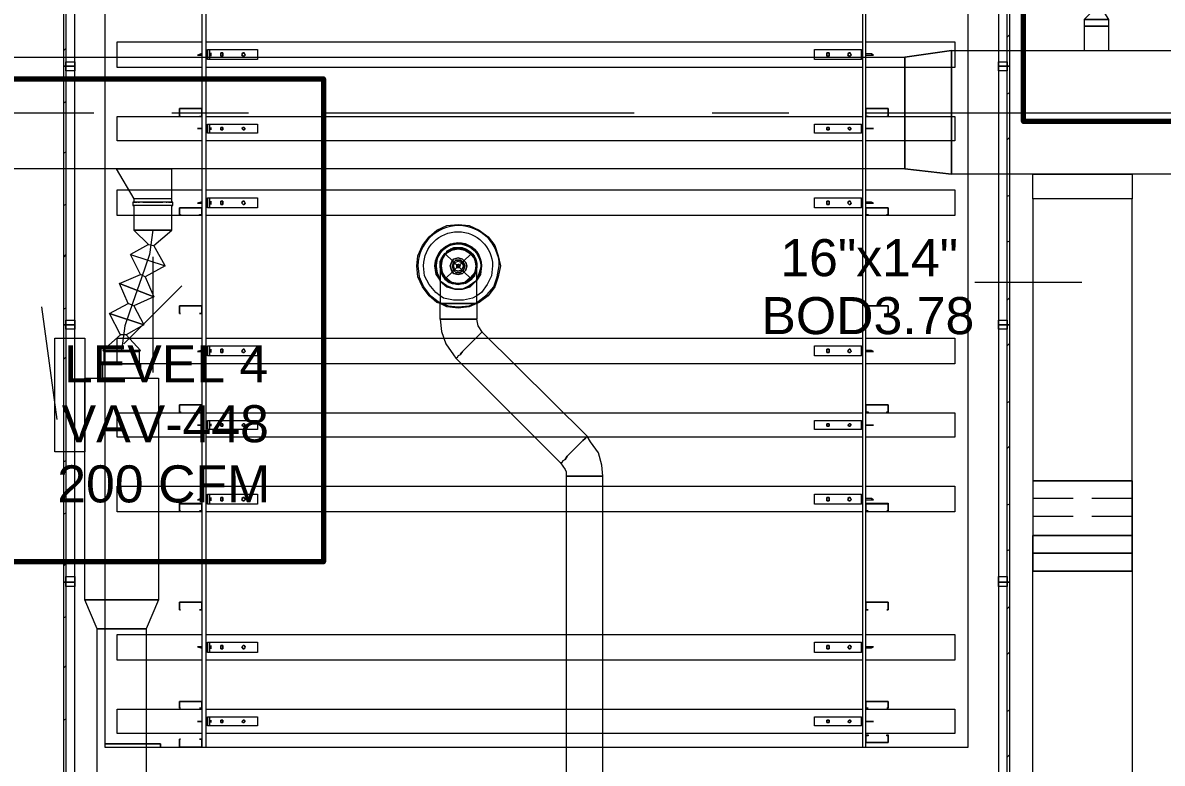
# Model space of a CAD drawing. Header units: metres. Extents: x 29 to 268, y -7 to 151.
# Drawn here: x 57.194 to 61.882, y 40.533 to 43.579 of the extents above; entities that cross this region are included whole.
import ezdxf

# ---------------------------------------------------------------- set-up
doc = ezdxf.new("R2010")
doc.units = ezdxf.units.M
doc.layers.add('HVAC - Ductos', color=5, linetype='Continuous', lineweight=50)
doc.layers.add('PDF2_Geometry', color=7, linetype='Continuous', true_color=0xaaaaaa)
doc.layers.add('PDF2_Text', color=7, linetype='Continuous')
doc.styles.add('PDF Helvetica', font='')
doc.styles.get('PDF Helvetica').set_extended_font_data('Helvetica')

msp = doc.modelspace()

# ---------------------------------------------------------------- linework, layer by layer
at = {"layer": 'HVAC - Ductos', "lineweight": 0}
for points in [[(61.5971, 43.6292), (61.5605, 43.6568), (61.6613, 43.6613), (61.6384, 43.6292), (61.5971, 43.6292), (61.5605, 43.5926), (61.5605, 43.5651), (61.5697, 43.5651), (61.5742, 43.5651), (61.5879, 43.5651), (61.5971, 43.5651), (61.6109, 43.5651), (61.6246, 43.5651), (61.6384, 43.5651), (61.6475, 43.5651), (61.6567, 43.5651), (61.6613, 43.5651), (61.6613, 43.5926), (61.5605, 43.5926), (61.6613, 43.5926), (61.6384, 43.6292)], [(61.0151, 43.4642), (60.8225, 43.4368), (61.0151, 43.4642)], [(61.0151, 43.4642), (64.833, 43.4642), (64.833, 42.9555), (61.0151, 42.9555)], [(60.8225, 42.9784), (60.8225, 43.4368)], [(57.8067, 42.8547), (57.8067, 42.9784), (57.7975, 42.9784), (57.7837, 42.9784), (57.7563, 42.9784), (57.7287, 42.9784), (57.6509, 42.9784), (57.6233, 42.9784), (57.6004, 42.9784), (57.5821, 42.9784), (57.5775, 42.9784), (57.6509, 42.8547)], [(57.5775, 42.9784), (57.5821, 42.9784), (57.6004, 42.9784), (57.6233, 42.9784), (57.6509, 42.9784), (57.7287, 42.9784), (57.7563, 42.9784), (57.7837, 42.9784), (57.7975, 42.9784), (57.8067, 42.9784)], [(57.7929, 42.8409), (57.8021, 42.8409), (57.8067, 42.8409), (57.8067, 42.8547), (57.8021, 42.8547), (57.7929, 42.8547), (57.7837, 42.8547), (57.7654, 42.8547), (57.7471, 42.8547), (57.7287, 42.8547), (57.7104, 42.8547), (57.6921, 42.8547), (57.6737, 42.8547), (57.6646, 42.8547), (57.6554, 42.8547), (57.6509, 42.8547), (57.6509, 42.8409), (57.6554, 42.8409), (57.6646, 42.8409)], [(57.7013, 42.8547), (57.6967, 42.8547)], [(57.7609, 42.8547), (57.7563, 42.8547)], [(57.8067, 42.8409), (57.8113, 42.8409), (57.8067, 42.8409), (57.8021, 42.8409), (57.7883, 42.8409), (57.77, 42.8409), (57.7517, 42.8409), (57.7287, 42.8409), (57.7059, 42.8409), (57.6875, 42.8409), (57.6691, 42.8409), (57.6554, 42.8409), (57.6509, 42.8409), (57.6463, 42.8409), (57.6463, 42.8272), (57.6509, 42.8272), (57.6509, 42.7263), (57.8067, 42.7263), (57.6509, 42.7263), (57.7104, 42.6667), (57.6371, 42.6255), (57.7791, 42.5797), (57.7333, 42.6622)], [(57.6509, 42.8409), (57.6463, 42.8409)], [(57.7104, 42.6667), (57.7333, 42.6622), (57.8067, 42.7263), (57.8067, 42.8272), (57.8113, 42.8272), (57.8067, 42.8272), (57.8021, 42.8272), (57.7883, 42.8272), (57.77, 42.8272), (57.7517, 42.8272), (57.7287, 42.8272), (57.7059, 42.8272), (57.6875, 42.8272), (57.6691, 42.8272), (57.6554, 42.8272), (57.6509, 42.8272), (57.6463, 42.8272)], [(57.6691, 42.8409), (57.6737, 42.8409)], [(57.6875, 42.8409), (57.6921, 42.8409), (57.7104, 42.8409), (57.7287, 42.8409), (57.7471, 42.8409), (57.7654, 42.8409), (57.77, 42.8409)], [(57.7837, 42.8409), (57.7883, 42.8409)], [(57.8113, 42.8272), (57.8113, 42.8409)], [(57.7287, 42.7263), (57.715, 42.6255), (57.6829, 42.5292), (57.6463, 42.4284), (57.6141, 42.3322), (57.6004, 42.2313)], [(57.6967, 42.5338), (57.7333, 42.4513), (57.5913, 42.5063), (57.6783, 42.543), (57.6371, 42.6255), (57.7791, 42.5797), (57.6967, 42.5338), (57.6783, 42.543)], [(57.7287, 42.6163), (57.7287, 42.378), (57.7287, 42.1397)], [(58.9159, 42.6026), (58.9159, 42.6072), (58.9159, 42.6117)], [(58.9205, 42.6072), (58.9342, 42.63), (58.9525, 42.6438)], [(58.9525, 42.6484), (58.9571, 42.6484), (58.9617, 42.6484)], [(58.9617, 42.6484), (58.9846, 42.653), (59.0121, 42.6484)], [(59.0121, 42.6484), (59.0167, 42.6484)], [(59.0167, 42.6438), (59.0396, 42.63), (59.0533, 42.6072)], [(59.0533, 42.6117), (59.0579, 42.6072), (59.0579, 42.6026)], [(58.9159, 42.5476), (58.9159, 42.5522), (58.9113, 42.5797), (58.9159, 42.6026)], [(58.9113, 42.5797), (58.9113, 42.5705), (58.9113, 42.5522), (58.9113, 42.5246), (58.9113, 42.488), (58.9113, 42.4422), (58.9113, 42.4238), (58.9205, 42.4238), (58.9296, 42.4238), (58.9479, 42.4238), (58.9663, 42.4238), (58.9846, 42.4238), (59.0029, 42.4238), (59.0213, 42.4238), (59.0396, 42.4238), (59.0533, 42.4238), (59.0579, 42.4238), (59.0625, 42.4238), (59.0625, 42.4697), (59.0625, 42.5063), (59.0625, 42.543), (59.0625, 42.5659), (59.0625, 42.5751)], [(58.9113, 42.5705), (58.9113, 42.5567), (58.9205, 42.5384), (58.9296, 42.5246), (58.9479, 42.5109), (58.9663, 42.5063), (58.9846, 42.5017), (59.0029, 42.5063), (59.0213, 42.5109), (59.0396, 42.5246), (59.0167, 42.5109), (59.0167, 42.5063), (59.0121, 42.5063)], [(59.0579, 42.5522), (59.0579, 42.5476), (59.0533, 42.5476), (59.0396, 42.5246), (59.0533, 42.5384), (59.0579, 42.5567), (59.0625, 42.5705)], [(59.0533, 42.6026), (59.0579, 42.5797), (59.0533, 42.5522)], [(59.0625, 42.5751), (59.0625, 42.5797)], [(58.9159, 42.5476), (58.9159, 42.5476)], [(58.9617, 42.5063), (58.9571, 42.5063), (58.9525, 42.5109), (58.9342, 42.5246), (58.9205, 42.5476)], [(57.6509, 42.4147), (57.6921, 42.3367), (57.55, 42.3826), (57.6279, 42.4238), (57.5913, 42.5063), (57.7333, 42.4513), (57.6509, 42.4147), (57.6279, 42.4238)], [(57.8479, 42.4972), (57.7287, 42.378), (57.6095, 42.2588)], [(59.0121, 42.5109), (58.9846, 42.5017), (58.9617, 42.5109)], [(61.5513, 42.5109), (61.1113, 42.5109)], [(59.0625, 42.4559), (59.0442, 42.4467), (59.0075, 42.4376), (58.9663, 42.4376), (58.925, 42.4467), (58.9113, 42.4559)], [(58.9113, 42.4284), (58.9433, 42.4147), (58.9846, 42.4101), (59.0305, 42.4147), (59.0625, 42.4284)], [(59.0625, 42.4238), (59.0305, 42.4101), (58.9846, 42.4055), (58.9387, 42.4101), (58.9113, 42.4238)], [(59.0625, 42.4238), (59.0579, 42.4238), (59.0533, 42.4238), (59.0396, 42.4238), (59.0213, 42.4238), (59.0029, 42.4238), (58.9846, 42.4238), (58.9663, 42.4238), (58.9479, 42.4238), (58.9296, 42.4238), (58.9205, 42.4238), (58.9113, 42.4238)], [(57.2704, 42.4101), (57.3345, 41.9472)], [(57.6187, 42.2955), (57.6783, 42.2313), (57.5225, 42.2313), (57.5959, 42.2955), (57.55, 42.3826), (57.6921, 42.3367), (57.6187, 42.2955), (57.5959, 42.2955)], [(58.9113, 42.3596), (58.9159, 42.3093), (58.9342, 42.2588), (58.9663, 42.213), (58.9755, 42.1992)], [(58.9113, 42.3596), (58.9205, 42.3596), (58.9296, 42.3596), (58.9479, 42.3596), (58.9663, 42.3596), (58.9846, 42.3596)], [(58.9846, 42.3596), (59.0029, 42.3596), (59.0213, 42.3596), (59.0396, 42.3596), (59.0533, 42.3596), (59.0579, 42.3596), (59.0625, 42.3596)], [(59.0855, 42.3047), (59.0671, 42.3322), (59.0625, 42.3596)], [(59.0671, 42.2909), (59.0579, 42.2817), (59.0442, 42.268), (59.0305, 42.2542), (59.0167, 42.2405), (59.0029, 42.2267), (58.9937, 42.2176)], [(59.0855, 42.3047), (59.0809, 42.3047), (59.0763, 42.3001), (59.0671, 42.2909), (59.0579, 42.2817), (59.0442, 42.268), (59.0305, 42.2542)], [(59.0305, 42.2542), (59.0167, 42.2405), (59.0029, 42.2267), (58.9937, 42.213), (58.9846, 42.2084), (58.98, 42.1992), (58.9755, 42.1992)], [(57.5225, 42.2313), (57.5317, 42.2313), (57.5454, 42.2313), (57.5729, 42.2313), (57.6004, 42.2313), (57.6279, 42.2313), (57.6554, 42.2313), (57.6691, 42.2313), (57.6783, 42.2313)], [(57.6783, 42.1763), (57.6783, 42.1167), (57.6737, 42.1167), (57.6646, 42.1167), (57.6554, 42.1167), (57.6371, 42.1167), (57.6187, 42.1167), (57.6004, 42.1167), (57.5821, 42.1167), (57.5637, 42.1167), (57.5454, 42.1167), (57.5363, 42.1167), (57.5271, 42.1167), (57.5225, 42.1167), (57.5225, 42.1763), (57.5271, 42.1763), (57.5363, 42.1763), (57.5454, 42.1763), (57.5637, 42.1763), (57.5821, 42.1763), (57.6004, 42.1763), (57.6187, 42.1763), (57.6371, 42.1763), (57.6554, 42.1763), (57.6646, 42.1763), (57.6737, 42.1763), (57.6783, 42.1763), (57.6737, 42.1763), (57.6737, 42.2267), (57.6691, 42.2267), (57.6509, 42.2267), (57.6279, 42.2267), (57.6004, 42.2267), (57.5729, 42.2267), (57.5454, 42.2267), (57.5317, 42.2267), (57.5271, 42.2267), (57.5271, 42.1763)], [(57.5454, 42.1763), (57.5637, 42.1763), (57.5821, 42.1763), (57.6004, 42.1763), (57.6187, 42.1763), (57.6371, 42.1763), (57.6509, 42.1763)], [(59.4979, 41.8601), (59.4887, 41.8509), (59.475, 41.8372), (59.4613, 41.8234), (59.4475, 41.8096), (59.4337, 41.7959), (59.4246, 41.7822)], [(59.5713, 41.7134), (59.5575, 41.7134), (59.5437, 41.7134), (59.5255, 41.7134), (59.5071, 41.7134), (59.4842, 41.7134), (59.4659, 41.7134), (59.4521, 41.7134), (59.4383, 41.7134)], [(61.3496, 41.6951), (61.3496, 41.6172), (61.3496, 41.5438), (61.3496, 41.4705)], [(61.7575, 41.6951), (61.7575, 41.6172), (61.7575, 41.5438), (61.7575, 41.4705)], [(61.5146, 41.6217), (61.3496, 41.6217)], [(61.7575, 41.6217), (61.5925, 41.6217)], [(61.5146, 41.5484), (61.3496, 41.5484)], [(61.7575, 41.5484), (61.5925, 41.5484)], [(61.7575, 41.3238), (61.7575, 41.4017), (61.7575, 41.4705), (61.3496, 41.4705), (61.3496, 41.4017), (61.3496, 41.3238)], [(61.7575, 41.3971), (61.7575, 41.3605), (61.7575, 41.3238), (61.3496, 41.3238), (61.3496, 41.3605), (61.3496, 41.3971)]]:
    msp.add_lwpolyline(points, dxfattribs=at)
for points in [[(61.6613, 43.5651), (61.6567, 43.5651), (61.6475, 43.5651), (61.6384, 43.5651), (61.6246, 43.5651), (61.6109, 43.5651), (61.5971, 43.5651), (61.5879, 43.5651), (61.5742, 43.5651), (61.5697, 43.5651), (61.5605, 43.5651), (61.5605, 43.4642), (61.5697, 43.4642), (61.5742, 43.4642), (61.5879, 43.4642), (61.5971, 43.4642), (61.6109, 43.4642), (61.6246, 43.4642), (61.6384, 43.4642), (61.6475, 43.4642), (61.6567, 43.4642), (61.6613, 43.4642)], [(61.0151, 43.4642), (61.0151, 42.9555)], [(48.4795, 43.4368), (60.8225, 43.4368), (60.8225, 42.9784), (48.4795, 42.9784)], [(60.8225, 42.9784), (61.0151, 42.9555)], [(61.7575, 42.8547), (61.3496, 42.8547), (61.3496, 42.9555), (61.7575, 42.9555), (61.7575, 42.8547), (61.3496, 42.8547), (61.3496, 41.6951), (61.7575, 41.6951)], [(57.6509, 42.7263), (57.6554, 42.7263), (57.6646, 42.7263), (57.6737, 42.7263), (57.6921, 42.7263), (57.7104, 42.7263), (57.7287, 42.7263), (57.7471, 42.7263), (57.7654, 42.7263), (57.7837, 42.7263), (57.7929, 42.7263), (57.8021, 42.7263), (57.8067, 42.7263), (57.8021, 42.7263), (57.7929, 42.7263), (57.7837, 42.7263), (57.7654, 42.7263), (57.7471, 42.7263), (57.7287, 42.7263), (57.7104, 42.7263), (57.6921, 42.7263), (57.6737, 42.7263), (57.6646, 42.7263), (57.6554, 42.7263)], [(58.9113, 42.3596), (58.9113, 42.4238), (58.8975, 42.4284), (58.8654, 42.4559), (58.8379, 42.4926), (58.8196, 42.5338), (58.815, 42.5797), (58.8196, 42.6209), (58.8379, 42.6622), (58.8654, 42.6988), (58.8975, 42.7263), (58.9387, 42.7447), (58.9846, 42.7492), (59.0305, 42.7447), (59.0717, 42.7263), (59.1083, 42.6988), (59.1359, 42.6622), (59.1496, 42.6209), (59.1587, 42.5797), (59.1496, 42.5338), (59.1359, 42.4926), (59.1083, 42.4559), (59.0717, 42.4284), (59.0625, 42.4238), (59.0625, 42.3596), (59.0579, 42.3596), (59.0533, 42.3596), (59.0396, 42.3596), (59.0213, 42.3596), (59.0029, 42.3596), (58.9846, 42.3596), (58.9663, 42.3596), (58.9479, 42.3596), (58.9296, 42.3596), (58.9205, 42.3596)], [(59.0579, 42.5567), (59.0487, 42.543), (59.0396, 42.5246), (59.0213, 42.5155), (59.0029, 42.5063), (58.9846, 42.5017), (58.9663, 42.5063), (58.9479, 42.5155), (58.9342, 42.5246), (58.9205, 42.543), (58.9159, 42.5567), (58.9113, 42.5797), (58.9159, 42.598), (58.9205, 42.6163), (58.9342, 42.63), (58.9479, 42.6392), (58.9663, 42.6484), (58.9846, 42.653), (59.0029, 42.6484), (59.0213, 42.6392), (59.0396, 42.63), (59.0487, 42.6163), (59.0579, 42.598), (59.0579, 42.5797)], [(58.9387, 42.6346), (58.9296, 42.63), (58.9205, 42.6163), (58.9113, 42.598), (58.9113, 42.5797), (58.9113, 42.5705), (58.9113, 42.5797), (58.9113, 42.598), (58.9205, 42.6163), (58.9296, 42.63)], [(58.9205, 42.6072), (58.9342, 42.63), (58.9571, 42.6438), (58.9846, 42.6484), (59.0121, 42.6438), (59.035, 42.63), (59.0533, 42.6072), (59.0579, 42.5797), (59.0533, 42.5522), (59.035, 42.5292), (59.0121, 42.5109), (58.9846, 42.5063), (58.9571, 42.5109), (58.9342, 42.5292), (58.9205, 42.5522), (58.9159, 42.5797)], [(58.9387, 42.6392), (58.9387, 42.6346)], [(58.9571, 42.5934), (58.9525, 42.5797), (58.9571, 42.5934), (58.9663, 42.6072), (58.9846, 42.6117), (59.0029, 42.6072), (59.0167, 42.5934), (59.0213, 42.5797), (59.0167, 42.5934), (59.0029, 42.6072), (58.9846, 42.6117), (58.9663, 42.6072)], [(59.0167, 42.5613), (59.0213, 42.5797), (59.0167, 42.5613), (59.0029, 42.5476), (58.9846, 42.543), (58.9663, 42.5476), (58.9571, 42.5613), (58.9525, 42.5797), (58.9571, 42.5613), (58.9663, 42.5476), (58.9846, 42.543), (59.0029, 42.5476)], [(58.9663, 42.5934), (58.9617, 42.5797), (58.9663, 42.5934), (58.9755, 42.6026), (58.9937, 42.6026), (59.0075, 42.5934), (59.0121, 42.5797), (59.0075, 42.5934), (58.9937, 42.6026), (58.9755, 42.6026)], [(59.0075, 42.5613), (59.0121, 42.5797), (59.0075, 42.5613), (58.9937, 42.5522), (58.9755, 42.5522), (58.9663, 42.5613), (58.9617, 42.5797), (58.9663, 42.5613), (58.9755, 42.5522), (58.9937, 42.5522)], [(58.9709, 42.5934), (58.9846, 42.598), (58.9983, 42.5934), (59.0075, 42.5797), (58.9983, 42.5613), (58.9846, 42.5567), (58.9709, 42.5613), (58.9663, 42.5797)], [(58.9846, 42.5843), (58.98, 42.5797), (58.98, 42.5843), (58.9892, 42.5843), (58.9937, 42.5797), (58.9892, 42.5705), (58.98, 42.5705), (58.98, 42.5797), (58.9846, 42.5751), (58.9892, 42.5751), (58.9892, 42.5797), (58.9892, 42.5843)], [(59.0625, 42.5201), (59.0763, 42.543), (59.0809, 42.5797), (59.0763, 42.543)], [(59.0625, 42.5246), (59.0579, 42.5155), (59.0305, 42.4972), (59.0029, 42.4834), (58.9709, 42.4834), (58.9387, 42.4972), (58.9113, 42.5155), (58.9387, 42.4926), (58.9709, 42.4834), (59.0029, 42.4834), (59.035, 42.4926), (59.0579, 42.5155), (59.0625, 42.5201), (59.0579, 42.5155)], [(58.9113, 42.5155), (58.9387, 42.4972), (58.9709, 42.4834), (59.0029, 42.4834), (59.0305, 42.4972), (59.0579, 42.5155), (59.035, 42.4926), (59.0029, 42.4834), (58.9709, 42.4834), (58.9387, 42.4926), (58.9113, 42.5155), (58.9113, 42.5201), (58.9113, 42.5155), (58.9113, 42.5246)], [(59.0855, 42.3047), (59.0809, 42.3047), (59.0763, 42.3001), (59.0671, 42.2909), (59.0579, 42.2817), (59.0442, 42.268), (59.0305, 42.2542), (59.0167, 42.2405), (59.0029, 42.2267), (58.9937, 42.213), (58.9846, 42.2084), (58.98, 42.1992), (58.9755, 42.1992), (59.4063, 41.7684), (59.4109, 41.7684), (59.4154, 41.7776), (59.4246, 41.7822), (59.4337, 41.7959), (59.4475, 41.8096), (59.4613, 41.8234), (59.475, 41.8372), (59.4887, 41.8509), (59.4979, 41.8601), (59.5071, 41.8693), (59.5117, 41.8738), (59.5163, 41.8784)], [(57.4492, 41.8142), (57.3254, 41.8142), (57.3254, 42.2817), (57.4492, 42.2817)], [(57.5225, 42.2313), (57.5271, 42.2267), (57.5317, 42.2267), (57.5454, 42.2267), (57.5729, 42.2267), (57.6004, 42.2267), (57.6279, 42.2267), (57.6509, 42.2267), (57.6691, 42.2267), (57.6737, 42.2267), (57.6783, 42.2313), (57.6691, 42.2313), (57.6554, 42.2313), (57.6279, 42.2313), (57.6004, 42.2313), (57.5729, 42.2313), (57.5454, 42.2313), (57.5317, 42.2313)], [(57.6737, 42.2267), (57.6646, 42.2267), (57.6509, 42.2267), (57.6371, 42.2267), (57.6187, 42.2267), (57.6004, 42.2267), (57.5821, 42.2267), (57.5637, 42.2267), (57.5454, 42.2267), (57.5363, 42.2267), (57.5271, 42.2267), (57.5363, 42.2267), (57.5454, 42.2267), (57.5637, 42.2267), (57.5821, 42.2267), (57.6004, 42.2267), (57.6187, 42.2267), (57.6371, 42.2267), (57.6509, 42.2267), (57.6646, 42.2267)], [(57.4492, 41.2047), (57.4492, 42.1167), (57.7517, 42.1167), (57.7517, 41.2047)], [(59.5163, 41.8784), (59.5117, 41.8738), (59.5071, 41.8693), (59.4979, 41.8601), (59.4887, 41.8509), (59.475, 41.8372), (59.4613, 41.8234), (59.4475, 41.8096), (59.4337, 41.7959), (59.4246, 41.7822), (59.4154, 41.7776), (59.4109, 41.7684), (59.4063, 41.7684), (59.4246, 41.7409), (59.4292, 41.7317), (59.4292, 41.7134), (59.4337, 41.7134), (59.4383, 41.7134), (59.4521, 41.7134), (59.4659, 41.7134), (59.4842, 41.7134), (59.5071, 41.7134), (59.5255, 41.7134), (59.5437, 41.7134), (59.5575, 41.7134), (59.5713, 41.7134), (59.5805, 41.7134), (59.5759, 41.7593), (59.5621, 41.8096), (59.53, 41.8555)], [(59.5805, 41.7134), (59.5713, 41.7134), (59.5575, 41.7134), (59.5437, 41.7134), (59.5255, 41.7134), (59.5071, 41.7134), (59.4842, 41.7134), (59.4659, 41.7134), (59.4521, 41.7134), (59.4383, 41.7134), (59.4337, 41.7134), (59.4292, 41.7134), (59.4292, 40.0542), (59.4337, 40.0542), (59.4383, 40.0542), (59.4521, 40.0542), (59.4659, 40.0542), (59.4842, 40.0542), (59.5071, 40.0542), (59.5255, 40.0542), (59.5437, 40.0542), (59.5575, 40.0542), (59.5713, 40.0542), (59.5805, 40.0542)], [(61.7575, 41.6217), (61.7575, 41.6584), (61.7575, 41.6951), (61.3496, 41.6951), (61.3496, 41.6584), (61.3496, 41.6217), (61.3496, 41.4705), (61.7575, 41.4705)], [(61.3496, 41.3971), (61.7575, 41.3971), (61.7575, 41.4705), (61.7575, 41.3971), (61.3496, 41.3971), (61.3496, 41.4705)], [(61.3496, 36.4563), (61.3496, 41.3238), (61.7575, 41.3238), (61.7575, 36.4563)], [(57.4995, 41.0855), (57.4492, 41.2047), (57.7517, 41.2047), (57.7013, 41.0855)], [(57.4995, 39.9855), (57.4995, 41.0855), (57.7013, 41.0855), (57.7013, 39.9855)]]:
    msp.add_lwpolyline(points, close=True, dxfattribs=at)
for points in [[(59.0625, 42.4284), (59.0671, 42.433), (59.1037, 42.4605), (59.1313, 42.4926), (59.145, 42.5338), (59.1542, 42.5797, 0.986573), (58.8196, 42.5797), (58.8242, 42.5338), (58.8425, 42.4926), (58.8654, 42.4605), (58.9021, 42.433), (58.9113, 42.4284)], [(58.9113, 42.4559), (58.8929, 42.4697), (58.8654, 42.5017), (58.8471, 42.5384), (58.8425, 42.5797, -0.98056), (59.1267, 42.5797), (59.1221, 42.5384), (59.1037, 42.5017), (59.0809, 42.4697), (59.0625, 42.4559)]]:
    msp.add_lwpolyline(points, format="xyb", dxfattribs=at)
for points in [[(59.0809, 42.5797, 1.352616), (58.9113, 42.5246), (58.8975, 42.5476), (58.8929, 42.5797, -1.326185), (59.0625, 42.5246), (59.0717, 42.5476), (59.0809, 42.5797, 0.962212), (58.8883, 42.5797), (58.8929, 42.543), (58.9113, 42.5201, -1.406659)], [(59.0625, 42.5797), (59.0625, 42.5705), (59.0625, 42.5797), (59.0579, 42.598), (59.0533, 42.6163), (59.0396, 42.63), (59.0213, 42.6438), (59.0029, 42.653), (58.9846, 42.653), (58.9663, 42.653), (58.9479, 42.6438), (58.9387, 42.6392, -0.612721)]]:
    msp.add_lwpolyline(points, format="xyb", close=True, dxfattribs=at)
at = {"layer": 'PDF2_Geometry', "lineweight": 0}
for points in [[(57.3713, 43.4001), (57.3621, 43.4001), (57.3621, 44.4542), (57.3713, 44.4542)], [(60.6483, 44.4542), (60.6483, 40.5996), (60.6621, 40.5996), (60.6621, 44.4542), (60.7033, 44.4542), (60.6621, 44.4542), (60.6483, 44.4542), (57.9487, 44.4542), (57.9304, 44.4542), (57.7104, 44.4542), (57.9304, 44.4542), (57.9304, 40.5996), (57.9487, 40.5996), (57.9487, 44.4542)], [(57.9533, 43.4688), (57.9625, 43.4688), (58.1596, 43.4688), (58.1596, 43.4276), (57.9625, 43.4276), (57.9533, 43.4276)], [(57.9625, 43.4688), (57.9625, 43.4276)], [(57.9625, 43.4459), (57.9625, 43.4413), (57.9625, 43.4459), (57.9625, 43.455)], [(57.9671, 43.4459), (57.9671, 43.4413), (57.9671, 43.4459), (57.9671, 43.455)], [(58.0083, 43.4459), (58.0083, 43.4413), (58.0175, 43.4413), (58.0175, 43.4459), (58.0175, 43.455), (58.0083, 43.455), (58.0083, 43.4505)], [(58.0175, 43.4459), (58.0175, 43.4413), (58.0083, 43.4413), (58.0083, 43.4459), (58.0083, 43.455), (58.0175, 43.455)], [(58.0954, 43.4459), (58.1, 43.4413), (58.1046, 43.4413), (58.1091, 43.4459), (58.1046, 43.455), (58.1, 43.455), (58.0954, 43.4505)], [(58.1091, 43.4459), (58.1046, 43.4413), (58.1, 43.4413), (58.0954, 43.4459), (58.1, 43.455), (58.1046, 43.455)], [(60.6438, 43.4688), (60.6438, 43.4276), (60.4513, 43.4276), (60.4513, 43.4688)], [(60.5017, 43.4459), (60.5017, 43.4413), (60.5109, 43.4413), (60.5109, 43.4459), (60.5109, 43.455), (60.5017, 43.455), (60.5017, 43.4505)], [(60.5109, 43.4459), (60.5109, 43.4413), (60.5017, 43.4413), (60.5017, 43.4459), (60.5017, 43.455), (60.5109, 43.455)], [(60.5888, 43.4459), (60.5933, 43.4413), (60.5979, 43.4413), (60.6025, 43.4459), (60.5979, 43.455), (60.5933, 43.455), (60.5888, 43.4505)], [(60.6025, 43.4459), (60.5979, 43.4413), (60.5933, 43.4413), (60.5888, 43.4459), (60.5933, 43.455), (60.5979, 43.455)], [(60.6438, 43.4459), (60.6438, 43.4413), (60.6438, 43.4459), (60.6438, 43.455), (60.6438, 43.4459), (60.6438, 43.4413), (60.6438, 43.4459), (60.6438, 43.455)], [(57.4079, 43.4001), (57.3713, 43.4001), (57.3713, 43.4184), (57.4079, 43.4184)], [(61.2442, 43.4184), (61.2442, 43.4001), (61.2075, 43.4001), (61.2075, 43.4184)], [(57.3713, 42.3367), (57.3621, 42.3367), (57.3621, 43.4001), (57.3713, 43.4001)], [(57.4079, 43.3818), (57.3713, 43.3818), (57.3713, 43.4001), (57.4079, 43.4001)], [(61.2442, 43.4001), (61.2442, 43.3818), (61.2075, 43.3818), (61.2075, 43.4001)], [(61.2534, 42.3367), (61.2442, 42.3367), (61.2442, 43.4001), (61.2534, 43.4001)], [(57.8387, 43.2259), (57.8433, 43.2259), (57.9304, 43.2259), (57.9304, 43.1938), (57.9213, 43.1938), (57.9304, 43.1938), (57.9304, 43.2259), (57.8433, 43.2259), (57.8387, 43.2259), (57.8387, 43.1938)], [(60.7538, 43.2259), (60.6667, 43.2259), (60.6621, 43.2259), (60.6621, 43.1938), (60.6713, 43.1938), (60.6621, 43.1938), (60.6621, 43.2259), (60.6667, 43.2259), (60.7538, 43.2259), (60.7538, 43.1938)], [(57.8433, 43.1938), (57.8387, 43.1938)], [(60.7492, 43.1938), (60.7538, 43.1938)], [(57.9259, 43.1434), (57.9304, 43.1434)], [(57.9533, 43.1618), (57.9625, 43.1618), (58.1596, 43.1618), (58.1596, 43.1251), (57.9625, 43.1251), (57.9533, 43.1251)], [(57.9625, 43.1618), (57.9625, 43.1251)], [(57.9625, 43.1434), (57.9625, 43.1389), (57.9625, 43.1434), (57.9625, 43.148)], [(57.9671, 43.1434), (57.9671, 43.1389), (57.9671, 43.1434), (57.9671, 43.148)], [(58.0083, 43.1434), (58.0083, 43.1389), (58.0175, 43.1389), (58.0175, 43.1434), (58.0175, 43.148), (58.0083, 43.148)], [(58.0175, 43.1434), (58.0175, 43.1389), (58.0083, 43.1389), (58.0083, 43.1434), (58.0083, 43.148), (58.0175, 43.148)], [(58.0954, 43.1434), (58.1, 43.1389), (58.1046, 43.1389), (58.1091, 43.1434), (58.1046, 43.148), (58.1, 43.148)], [(58.1091, 43.1434), (58.1046, 43.1389), (58.1, 43.1389), (58.0954, 43.1434), (58.1, 43.148), (58.1046, 43.148)], [(60.6438, 43.1618), (60.6438, 43.1251), (60.4513, 43.1251), (60.4513, 43.1618)], [(60.5017, 43.1434), (60.5017, 43.1389), (60.5109, 43.1389), (60.5109, 43.1434), (60.5109, 43.148), (60.5017, 43.148)], [(60.5109, 43.1434), (60.5109, 43.1389), (60.5017, 43.1389), (60.5017, 43.1434), (60.5017, 43.148), (60.5109, 43.148)], [(60.5888, 43.1434), (60.5933, 43.1389), (60.5979, 43.1389), (60.6025, 43.1434), (60.5979, 43.148), (60.5933, 43.148)], [(60.6025, 43.1434), (60.5979, 43.1389), (60.5933, 43.1389), (60.5888, 43.1434), (60.5933, 43.148), (60.5979, 43.148)], [(60.6438, 43.1434), (60.6438, 43.1389), (60.6438, 43.1434), (60.6438, 43.148), (60.6438, 43.1434), (60.6438, 43.1389), (60.6438, 43.1434), (60.6438, 43.148)], [(57.9533, 42.8593), (57.9625, 42.8593), (58.1596, 42.8593), (58.1596, 42.818), (57.9625, 42.818), (57.9533, 42.818)], [(57.9625, 42.8593), (57.9625, 42.818)], [(57.9625, 42.8363), (57.9625, 42.8318), (57.9625, 42.8363), (57.9625, 42.8455)], [(57.9671, 42.8363), (57.9671, 42.8318), (57.9671, 42.8363), (57.9671, 42.8455)], [(58.0083, 42.8363), (58.0083, 42.8318), (58.0175, 42.8318), (58.0175, 42.8363), (58.0175, 42.8455), (58.0083, 42.8455), (58.0083, 42.8409)], [(58.0175, 42.8363), (58.0175, 42.8318), (58.0083, 42.8318), (58.0083, 42.8363), (58.0083, 42.8455), (58.0175, 42.8455)], [(58.0954, 42.8363), (58.1, 42.8318), (58.1046, 42.8318), (58.1091, 42.8363), (58.1046, 42.8455), (58.1, 42.8455), (58.0954, 42.8409)], [(58.1091, 42.8363), (58.1046, 42.8318), (58.1, 42.8318), (58.0954, 42.8363), (58.1, 42.8455), (58.1046, 42.8455)], [(60.6438, 42.8593), (60.6438, 42.818), (60.4513, 42.818), (60.4513, 42.8593)], [(60.5017, 42.8363), (60.5017, 42.8318), (60.5109, 42.8318), (60.5109, 42.8363), (60.5109, 42.8455), (60.5017, 42.8455), (60.5017, 42.8409)], [(60.5109, 42.8363), (60.5109, 42.8318), (60.5017, 42.8318), (60.5017, 42.8363), (60.5017, 42.8455), (60.5109, 42.8455)], [(60.5888, 42.8363), (60.5933, 42.8318), (60.5979, 42.8318), (60.6025, 42.8363), (60.5979, 42.8455), (60.5933, 42.8455), (60.5888, 42.8409)], [(60.6025, 42.8363), (60.5979, 42.8318), (60.5933, 42.8318), (60.5888, 42.8363), (60.5933, 42.8455), (60.5979, 42.8455)], [(60.6438, 42.8363), (60.6438, 42.8318), (60.6438, 42.8363), (60.6438, 42.8455), (60.6438, 42.8363), (60.6438, 42.8318), (60.6438, 42.8363), (60.6438, 42.8455)], [(57.8387, 42.818), (57.8433, 42.818), (57.9304, 42.818), (57.9304, 42.7859), (57.9213, 42.7859), (57.9213, 42.7905), (57.9304, 42.7905), (57.9304, 42.818), (57.8433, 42.818), (57.8387, 42.818), (57.8387, 42.7905), (57.8433, 42.7905), (57.8433, 42.7859), (57.8387, 42.7859)], [(60.7492, 42.7859), (60.7492, 42.7905), (60.7538, 42.7905), (60.7538, 42.818), (60.6667, 42.818), (60.6621, 42.818), (60.6621, 42.7905), (60.6713, 42.7905), (60.6713, 42.7859), (60.6621, 42.7859), (60.6621, 42.818), (60.6667, 42.818), (60.7538, 42.818), (60.7538, 42.7859)], [(57.8387, 42.4101), (57.8387, 42.4147), (57.8433, 42.4147), (57.9304, 42.4147), (57.9304, 42.4101), (57.9304, 42.3826), (57.9213, 42.3826), (57.9304, 42.3826), (57.9304, 42.4101), (57.9304, 42.4147), (57.8433, 42.4147), (57.8387, 42.4147), (57.8387, 42.4101), (57.8387, 42.3826)], [(57.8433, 42.3826), (57.8387, 42.3826)], [(60.7538, 42.4101), (60.7538, 42.4147), (60.6667, 42.4147), (60.6621, 42.4147), (60.6621, 42.4101), (60.6621, 42.3826), (60.6713, 42.3826), (60.6621, 42.3826), (60.6621, 42.4101), (60.6621, 42.4147), (60.6667, 42.4147), (60.7538, 42.4147), (60.7538, 42.4101), (60.7538, 42.3826)], [(60.7492, 42.3826), (60.7538, 42.3826)], [(57.3713, 41.278), (57.3621, 41.278), (57.3621, 42.3367), (57.3713, 42.3367)], [(57.4079, 42.3367), (57.3713, 42.3367), (57.3713, 42.355), (57.4079, 42.355)], [(57.4079, 42.3184), (57.3713, 42.3184), (57.3713, 42.3367), (57.4079, 42.3367)], [(61.2442, 42.355), (61.2442, 42.3367), (61.2075, 42.3367), (61.2075, 42.355)], [(61.2442, 42.3367), (61.2442, 42.3184), (61.2075, 42.3184), (61.2075, 42.3367)], [(61.2534, 41.278), (61.2442, 41.278), (61.2442, 42.3367), (61.2534, 42.3367)], [(57.9533, 42.2496), (57.9625, 42.2496), (58.1596, 42.2496), (58.1596, 42.2084), (57.9625, 42.2084), (57.9533, 42.2084)], [(57.9625, 42.2496), (57.9625, 42.2084)], [(60.6438, 42.2496), (60.6438, 42.2084), (60.4513, 42.2084), (60.4513, 42.2496)], [(57.9625, 42.2267), (57.9625, 42.2222), (57.9625, 42.2267), (57.9625, 42.2359)], [(57.9671, 42.2267), (57.9671, 42.2222), (57.9671, 42.2267), (57.9671, 42.2359)], [(58.0083, 42.2267), (58.0083, 42.2222), (58.0175, 42.2222), (58.0175, 42.2267), (58.0175, 42.2359), (58.0083, 42.2359), (58.0083, 42.2313)], [(58.0175, 42.2267), (58.0175, 42.2222), (58.0083, 42.2222), (58.0083, 42.2267), (58.0083, 42.2359), (58.0175, 42.2359)], [(58.0954, 42.2267), (58.1, 42.2222), (58.1046, 42.2222), (58.1091, 42.2267), (58.1046, 42.2359), (58.1, 42.2359), (58.0954, 42.2313)], [(58.1091, 42.2267), (58.1046, 42.2222), (58.1, 42.2222), (58.0954, 42.2267), (58.1, 42.2359), (58.1046, 42.2359)], [(60.5017, 42.2267), (60.5017, 42.2222), (60.5109, 42.2222), (60.5109, 42.2267), (60.5109, 42.2359), (60.5017, 42.2359), (60.5017, 42.2313)], [(60.5109, 42.2267), (60.5109, 42.2222), (60.5017, 42.2222), (60.5017, 42.2267), (60.5017, 42.2359), (60.5109, 42.2359)], [(60.5888, 42.2267), (60.5933, 42.2222), (60.5979, 42.2222), (60.6025, 42.2267), (60.5979, 42.2359), (60.5933, 42.2359), (60.5888, 42.2313)], [(60.6025, 42.2267), (60.5979, 42.2222), (60.5933, 42.2222), (60.5888, 42.2267), (60.5933, 42.2359), (60.5979, 42.2359)], [(60.6438, 42.2267), (60.6438, 42.2222), (60.6438, 42.2267), (60.6438, 42.2359), (60.6438, 42.2267), (60.6438, 42.2222), (60.6438, 42.2267), (60.6438, 42.2359)], [(57.8387, 42.0067), (57.8433, 42.0067), (57.9304, 42.0067), (57.9304, 41.9746), (57.9213, 41.9746), (57.9213, 41.9792), (57.9304, 41.9792), (57.9304, 42.0067), (57.8433, 42.0067), (57.8387, 42.0067), (57.8387, 41.9792), (57.8433, 41.9792), (57.8433, 41.9746), (57.8387, 41.9746)], [(60.7492, 41.9746), (60.7492, 41.9792), (60.7538, 41.9792), (60.7538, 42.0067), (60.6667, 42.0067), (60.6621, 42.0067), (60.6621, 41.9792), (60.6713, 41.9792), (60.6713, 41.9746), (60.6621, 41.9746), (60.6621, 42.0067), (60.6667, 42.0067), (60.7538, 42.0067), (60.7538, 41.9746)], [(57.9259, 41.9242), (57.9304, 41.9242)], [(57.9533, 41.9426), (57.9625, 41.9426), (58.1596, 41.9426), (58.1596, 41.9059), (57.9625, 41.9059), (57.9533, 41.9059)], [(57.9625, 41.9426), (57.9625, 41.9059)], [(57.9625, 41.9242), (57.9625, 41.9197), (57.9625, 41.9242), (57.9625, 41.9288)], [(57.9671, 41.9242), (57.9671, 41.9197), (57.9671, 41.9242), (57.9671, 41.9288)], [(58.0083, 41.9242), (58.0083, 41.9197), (58.0175, 41.9197), (58.0175, 41.9242), (58.0175, 41.9288), (58.0083, 41.9288)], [(58.0175, 41.9242), (58.0175, 41.9197), (58.0083, 41.9197), (58.0083, 41.9242), (58.0083, 41.9288), (58.0175, 41.9288)], [(58.0954, 41.9242), (58.1, 41.9197), (58.1046, 41.9197), (58.1091, 41.9242), (58.1046, 41.9288), (58.1, 41.9288)], [(58.1091, 41.9242), (58.1046, 41.9197), (58.1, 41.9197), (58.0954, 41.9242), (58.1, 41.9288), (58.1046, 41.9288)], [(60.6438, 41.9426), (60.6438, 41.9059), (60.4513, 41.9059), (60.4513, 41.9426)], [(60.5017, 41.9242), (60.5017, 41.9197), (60.5109, 41.9197), (60.5109, 41.9242), (60.5109, 41.9288), (60.5017, 41.9288)], [(60.5109, 41.9242), (60.5109, 41.9197), (60.5017, 41.9197), (60.5017, 41.9242), (60.5017, 41.9288), (60.5109, 41.9288)], [(60.5888, 41.9242), (60.5933, 41.9197), (60.5979, 41.9197), (60.6025, 41.9242), (60.5979, 41.9288), (60.5933, 41.9288)], [(60.6025, 41.9242), (60.5979, 41.9197), (60.5933, 41.9197), (60.5888, 41.9242), (60.5933, 41.9288), (60.5979, 41.9288)], [(60.6438, 41.9242), (60.6438, 41.9197), (60.6438, 41.9242), (60.6438, 41.9288), (60.6438, 41.9242), (60.6438, 41.9197), (60.6438, 41.9242), (60.6438, 41.9288)], [(57.9533, 41.6401), (57.9625, 41.6401), (58.1596, 41.6401), (58.1596, 41.5988), (57.9625, 41.5988), (57.9533, 41.5988)], [(57.9625, 41.6401), (57.9625, 41.5988)], [(60.6438, 41.6401), (60.6438, 41.5988), (60.4513, 41.5988), (60.4513, 41.6401)], [(57.8387, 41.5988), (57.8387, 41.6034), (57.8433, 41.6034), (57.9304, 41.6034), (57.9304, 41.5988), (57.9304, 41.5713), (57.9213, 41.5713), (57.9304, 41.5713), (57.9304, 41.5988), (57.8433, 41.5988), (57.8387, 41.5988), (57.8387, 41.5713)], [(57.9625, 41.6172), (57.9625, 41.6126), (57.9625, 41.6172), (57.9625, 41.6263)], [(57.9671, 41.6172), (57.9671, 41.6126), (57.9671, 41.6172), (57.9671, 41.6263)], [(58.0083, 41.6172), (58.0083, 41.6126), (58.0175, 41.6126), (58.0175, 41.6172), (58.0175, 41.6263), (58.0083, 41.6263), (58.0083, 41.6217)], [(58.0175, 41.6172), (58.0175, 41.6126), (58.0083, 41.6126), (58.0083, 41.6172), (58.0083, 41.6263), (58.0175, 41.6263)], [(58.0954, 41.6172), (58.1, 41.6126), (58.1046, 41.6126), (58.1091, 41.6172), (58.1046, 41.6263), (58.1, 41.6263), (58.0954, 41.6217)], [(58.1091, 41.6172), (58.1046, 41.6126), (58.1, 41.6126), (58.0954, 41.6172), (58.1, 41.6263), (58.1046, 41.6263)], [(60.5017, 41.6172), (60.5017, 41.6126), (60.5109, 41.6126), (60.5109, 41.6172), (60.5109, 41.6263), (60.5017, 41.6263), (60.5017, 41.6217)], [(60.5109, 41.6172), (60.5109, 41.6126), (60.5017, 41.6126), (60.5017, 41.6172), (60.5017, 41.6263), (60.5109, 41.6263)], [(60.5888, 41.6172), (60.5933, 41.6126), (60.5979, 41.6126), (60.6025, 41.6172), (60.5979, 41.6263), (60.5933, 41.6263), (60.5888, 41.6217)], [(60.6025, 41.6172), (60.5979, 41.6126), (60.5933, 41.6126), (60.5888, 41.6172), (60.5933, 41.6263), (60.5979, 41.6263)], [(60.6438, 41.6172), (60.6438, 41.6126), (60.6438, 41.6172), (60.6438, 41.6263), (60.6438, 41.6172), (60.6438, 41.6126), (60.6438, 41.6172), (60.6438, 41.6263)], [(60.7538, 41.5988), (60.6667, 41.5988), (60.6621, 41.5988), (60.6621, 41.5713), (60.6713, 41.5713), (60.6621, 41.5713), (60.6621, 41.5988), (60.6621, 41.6034), (60.6667, 41.6034), (60.7538, 41.6034), (60.7538, 41.5988), (60.7538, 41.5713)], [(57.8433, 41.5713), (57.8387, 41.5713)], [(60.7492, 41.5713), (60.7538, 41.5713)], [(57.4079, 41.278), (57.3713, 41.278), (57.3713, 41.3009), (57.4079, 41.3009)], [(61.2442, 41.3009), (61.2442, 41.278), (61.2075, 41.278), (61.2075, 41.3009)], [(57.3713, 40.2238), (57.3621, 40.2238), (57.3621, 41.278), (57.3713, 41.278)], [(57.4079, 41.2596), (57.3713, 41.2596), (57.3713, 41.278), (57.4079, 41.278)], [(61.2442, 41.278), (61.2442, 41.2596), (61.2075, 41.2596), (61.2075, 41.278)], [(61.2534, 40.2238), (61.2442, 40.2238), (61.2442, 41.278), (61.2534, 41.278)], [(57.8433, 41.1634), (57.8387, 41.1634)], [(60.7538, 41.1955), (60.7538, 41.1634), (60.7538, 41.1955), (60.6667, 41.1955), (60.6621, 41.1955), (60.6667, 41.1955)], [(60.7492, 41.1634), (60.7538, 41.1634)], [(57.9533, 41.0305), (57.9625, 41.0305), (58.1596, 41.0305), (58.1596, 40.9892), (57.9625, 40.9892), (57.9533, 40.9892)], [(57.9625, 41.0305), (57.9625, 40.9892)], [(60.6438, 41.0305), (60.6438, 40.9892), (60.4513, 40.9892), (60.4513, 41.0305)], [(57.9625, 41.0121), (57.9625, 41.003), (57.9625, 41.0121), (57.9625, 41.0167)], [(57.9671, 41.0121), (57.9671, 41.003), (57.9671, 41.0121), (57.9671, 41.0167)], [(58.0083, 41.0121), (58.0083, 41.003), (58.0175, 41.003), (58.0175, 41.0076), (58.0175, 41.0121), (58.0175, 41.0167), (58.0083, 41.0167)], [(58.0175, 41.0121), (58.0175, 41.003), (58.0083, 41.003), (58.0083, 41.0121), (58.0083, 41.0167), (58.0175, 41.0167)], [(58.0954, 41.0121), (58.1, 41.003), (58.1046, 41.003), (58.1091, 41.0076), (58.1091, 41.0121), (58.1046, 41.0167), (58.1, 41.0167)], [(58.1091, 41.0121), (58.1046, 41.003), (58.1, 41.003), (58.0954, 41.0121), (58.1, 41.0167), (58.1046, 41.0167)], [(60.5017, 41.0121), (60.5017, 41.003), (60.5109, 41.003), (60.5109, 41.0076), (60.5109, 41.0121), (60.5109, 41.0167), (60.5017, 41.0167)], [(60.5109, 41.0121), (60.5109, 41.003), (60.5017, 41.003), (60.5017, 41.0121), (60.5017, 41.0167), (60.5109, 41.0167)], [(60.5888, 41.0121), (60.5933, 41.003), (60.5979, 41.003), (60.6025, 41.0076), (60.6025, 41.0121), (60.5979, 41.0167), (60.5933, 41.0167)], [(60.6025, 41.0121), (60.5979, 41.003), (60.5933, 41.003), (60.5888, 41.0121), (60.5933, 41.0167), (60.5979, 41.0167)], [(60.6438, 41.0121), (60.6438, 41.003), (60.6438, 41.0121), (60.6438, 41.0167), (60.6438, 41.0121), (60.6438, 41.003), (60.6438, 41.0121), (60.6438, 41.0167)], [(57.8387, 40.7876), (57.8433, 40.7876), (57.9304, 40.7876), (57.9304, 40.7601), (57.9213, 40.7601), (57.9304, 40.7601), (57.9304, 40.7876), (57.8433, 40.7876), (57.8387, 40.7876), (57.8387, 40.7601)], [(60.7538, 40.7876), (60.6667, 40.7876), (60.6621, 40.7876), (60.6621, 40.7601), (60.6713, 40.7601), (60.6621, 40.7601), (60.6621, 40.7876), (60.6667, 40.7876), (60.7538, 40.7876), (60.7538, 40.7601)], [(57.8433, 40.7601), (57.8387, 40.7601)], [(60.7492, 40.7601), (60.7538, 40.7601)], [(57.9259, 40.705), (57.9304, 40.705)], [(57.9533, 40.7234), (57.9625, 40.7234), (58.1596, 40.7234), (58.1596, 40.6867), (57.9625, 40.6867), (57.9533, 40.6867)], [(57.9625, 40.7234), (57.9625, 40.6867)], [(57.9625, 40.705), (57.9625, 40.7005), (57.9625, 40.705), (57.9625, 40.7096)], [(57.9671, 40.705), (57.9671, 40.7005), (57.9671, 40.705), (57.9671, 40.7096)], [(58.0083, 40.705), (58.0083, 40.7005), (58.0175, 40.7005), (58.0175, 40.705), (58.0175, 40.7096), (58.0083, 40.7096)], [(58.0175, 40.705), (58.0175, 40.7005), (58.0083, 40.7005), (58.0083, 40.705), (58.0083, 40.7096), (58.0175, 40.7096)], [(58.0954, 40.705), (58.1, 40.7005), (58.1046, 40.7005), (58.1091, 40.705), (58.1046, 40.7096), (58.1, 40.7096)], [(58.1091, 40.705), (58.1046, 40.7005), (58.1, 40.7005), (58.0954, 40.705), (58.1, 40.7096), (58.1046, 40.7096)], [(60.6438, 40.7234), (60.6438, 40.6867), (60.4513, 40.6867), (60.4513, 40.7234)], [(60.5017, 40.705), (60.5017, 40.7005), (60.5109, 40.7005), (60.5109, 40.705), (60.5109, 40.7096), (60.5017, 40.7096)], [(60.5109, 40.705), (60.5109, 40.7005), (60.5017, 40.7005), (60.5017, 40.705), (60.5017, 40.7096), (60.5109, 40.7096)], [(60.5888, 40.705), (60.5933, 40.7005), (60.5979, 40.7005), (60.6025, 40.705), (60.5979, 40.7096), (60.5933, 40.7096)], [(60.6025, 40.705), (60.5979, 40.7005), (60.5933, 40.7005), (60.5888, 40.705), (60.5933, 40.7096), (60.5979, 40.7096)], [(60.6438, 40.705), (60.6438, 40.7005), (60.6438, 40.705), (60.6438, 40.7096), (60.6438, 40.705), (60.6438, 40.7005), (60.6438, 40.705), (60.6438, 40.7096)], [(60.7538, 40.618), (60.6667, 40.618), (60.6621, 40.618), (60.6621, 40.6501), (60.6713, 40.6501), (60.6713, 40.6455), (60.6621, 40.6455), (60.6621, 40.618), (60.6667, 40.618), (60.7538, 40.618), (60.7538, 40.6455), (60.7492, 40.6455), (60.7492, 40.6501), (60.7538, 40.6501)], [(57.5317, 40.6134), (57.7609, 40.6134), (57.7609, 40.5996), (57.7609, 40.6134)], [(57.8387, 40.6042), (57.8387, 40.5996), (57.8433, 40.5996), (57.9304, 40.5996), (57.9304, 40.6042), (57.9304, 40.6317), (57.9213, 40.6317), (57.9304, 40.6317), (57.9304, 40.6042), (57.9304, 40.5996), (57.8433, 40.5996), (57.8387, 40.5996), (57.8387, 40.6042), (57.8387, 40.6317)], [(57.8433, 40.6317), (57.8387, 40.6317)]]:
    msp.add_lwpolyline(points, close=True, dxfattribs=at)
for points in [[(61.2534, 44.4542), (61.2442, 44.4542), (61.2075, 44.4542), (61.2075, 39.1651), (61.2075, 36.1859), (61.0838, 36.1859), (61.0746, 36.1905), (57.5409, 36.1905), (57.5317, 36.1859), (57.4079, 36.1859), (57.4079, 39.1651), (57.4079, 44.4542), (57.4033, 44.4451), (57.4079, 44.4451), (57.4033, 44.4451), (57.4079, 44.4542), (57.4079, 44.4726), (57.3713, 44.4726), (57.3713, 44.4542), (57.4079, 44.4542)], [(57.5317, 44.4542), (57.5317, 40.5996), (61.0838, 40.5996), (61.0838, 44.4542)], [(61.2534, 44.4542), (61.2534, 43.4001), (61.2442, 43.4001), (61.2442, 44.4542)], [(61.2534, 43.5284), (61.2442, 43.5193)], [(57.3713, 43.4734), (57.3621, 43.4642)], [(57.9304, 43.3955), (57.5821, 43.3955), (57.5821, 43.5009), (57.9304, 43.5009)], [(57.9487, 43.5009), (60.6483, 43.5009)], [(57.9625, 43.455), (57.9625, 43.4505)], [(60.6438, 43.4276), (60.6438, 43.4688)], [(60.6438, 43.4505), (60.6438, 43.455)], [(60.6621, 43.5009), (61.0288, 43.5009), (61.0288, 43.3955), (60.6621, 43.3955)], [(57.9304, 43.4505), (57.9259, 43.4505), (57.9121, 43.4459), (57.9259, 43.4459), (57.9304, 43.4459)], [(57.9259, 43.4459), (57.9259, 43.4505)], [(57.9533, 43.4505), (57.9487, 43.4505)], [(57.9487, 43.4459), (57.9533, 43.4459)], [(57.9625, 43.4459), (57.9625, 43.4413)], [(60.6438, 43.4413), (60.6438, 43.4459)], [(60.6621, 43.4459), (60.685, 43.4459), (60.6942, 43.4459), (60.685, 43.4505), (60.6621, 43.4505)], [(60.685, 43.4505), (60.685, 43.4459)], [(60.685, 43.4459), (60.685, 43.4459)], [(60.6483, 43.3955), (57.9487, 43.3955)], [(61.2534, 43.2901), (61.2442, 43.2855)], [(57.3713, 43.2534), (57.3621, 43.2488)], [(57.9304, 43.2259), (57.9304, 43.2259)], [(57.9304, 43.2259), (57.9304, 43.2259)], [(60.7538, 43.2259), (60.7538, 43.2259)], [(60.7538, 43.2259), (60.7538, 43.2259)], [(57.4859, 43.2076), (56.2162, 43.2076)], [(57.9304, 43.093), (57.5821, 43.093), (57.5821, 43.1938), (57.9304, 43.1938)], [(58.1229, 43.2076), (57.8067, 43.2076)], [(57.8433, 43.1938), (57.8433, 43.1938)], [(57.9213, 43.1938), (57.9213, 43.1938)], [(57.9487, 43.1938), (60.6483, 43.1938)], [(59.7087, 43.2076), (58.4391, 43.2076)], [(60.3459, 43.2076), (60.0296, 43.2076)], [(61.9317, 43.2076), (60.6621, 43.2076)], [(60.6621, 43.1938), (61.0288, 43.1938), (61.0288, 43.093), (60.6621, 43.093)], [(60.6713, 43.1938), (60.6713, 43.1938)], [(60.7492, 43.1938), (60.7492, 43.1938)], [(57.9121, 43.1434), (57.9259, 43.1434), (57.9121, 43.1434)], [(57.9259, 43.1434), (57.9259, 43.1434)], [(57.9487, 43.1434), (57.9533, 43.1434), (57.9487, 43.1434)], [(57.9625, 43.148), (57.9625, 43.148)], [(57.9625, 43.1389), (57.9625, 43.1389)], [(60.6438, 43.1251), (60.6438, 43.1618)], [(60.6438, 43.148), (60.6438, 43.148)], [(60.6438, 43.1389), (60.6438, 43.1389)], [(60.6621, 43.1434), (60.685, 43.1434), (60.6621, 43.1434)], [(60.685, 43.1434), (60.6942, 43.1434), (60.685, 43.1434)], [(60.685, 43.1434), (60.685, 43.1434)], [(60.6483, 43.093), (57.9487, 43.093)], [(61.2534, 43.1068), (61.2442, 43.0976)], [(57.3713, 43.0472), (57.3621, 43.0426)], [(57.9304, 42.7859), (57.5821, 42.7859), (57.5821, 42.8913), (57.9304, 42.8913)], [(57.9487, 42.8913), (60.6483, 42.8913)], [(57.9625, 42.8455), (57.9625, 42.8409)], [(60.6438, 42.818), (60.6438, 42.8593)], [(60.6438, 42.8409), (60.6438, 42.8455)], [(60.6621, 42.8913), (61.0288, 42.8913), (61.0288, 42.7859), (60.6621, 42.7859)], [(61.2534, 42.8684), (61.2442, 42.8639)], [(57.3713, 42.8318), (57.3621, 42.8272)], [(57.9304, 42.8409), (57.9259, 42.8409), (57.9121, 42.8363), (57.9259, 42.8363), (57.9304, 42.8363)], [(57.9259, 42.8363), (57.9259, 42.8409)], [(57.9304, 42.818), (57.9304, 42.818)], [(57.9304, 42.818), (57.9304, 42.818)], [(57.9533, 42.8409), (57.9487, 42.8409)], [(57.9487, 42.8363), (57.9533, 42.8363)], [(57.9625, 42.8363), (57.9625, 42.8318)], [(60.6438, 42.8318), (60.6438, 42.8363)], [(60.6621, 42.8363), (60.685, 42.8363), (60.6942, 42.8363), (60.685, 42.8409), (60.6621, 42.8409)], [(60.685, 42.8409), (60.685, 42.8363)], [(60.685, 42.8363), (60.685, 42.8363)], [(60.7538, 42.818), (60.7538, 42.818)], [(60.7538, 42.818), (60.7538, 42.818)], [(60.6483, 42.7859), (57.9487, 42.7859)], [(61.2534, 42.6805), (61.2442, 42.6759)], [(57.3713, 42.6255), (57.3621, 42.6163)], [(61.2534, 42.4467), (61.2442, 42.4376)], [(57.3713, 42.4055), (57.3621, 42.4009)], [(57.8433, 42.3826), (57.8433, 42.3826)], [(57.9213, 42.3826), (57.9213, 42.3826)], [(60.6713, 42.3826), (60.6713, 42.3826)], [(60.7492, 42.3826), (60.7492, 42.3826)], [(57.9304, 42.1763), (57.5821, 42.1763), (57.5821, 42.2817), (57.9304, 42.2817)], [(57.9487, 42.2817), (60.6483, 42.2817)], [(60.6438, 42.2084), (60.6438, 42.2496)], [(60.6621, 42.2817), (61.0288, 42.2817), (61.0288, 42.1763), (60.6621, 42.1763)], [(61.2534, 42.2588), (61.2442, 42.2496)], [(57.3713, 42.2038), (57.3621, 42.1947)], [(57.9304, 42.2313), (57.9259, 42.2313), (57.9121, 42.2267), (57.9259, 42.2267), (57.9304, 42.2267)], [(57.9259, 42.2267), (57.9259, 42.2313)], [(57.9533, 42.2313), (57.9487, 42.2313)], [(57.9487, 42.2267), (57.9533, 42.2267)], [(57.9625, 42.2359), (57.9625, 42.2313)], [(57.9625, 42.2267), (57.9625, 42.2222)], [(60.6438, 42.2313), (60.6438, 42.2359)], [(60.6438, 42.2222), (60.6438, 42.2267)], [(60.6621, 42.2267), (60.685, 42.2267), (60.6942, 42.2267), (60.685, 42.2313), (60.6621, 42.2313)], [(60.685, 42.2313), (60.685, 42.2267)], [(60.685, 42.2267), (60.685, 42.2267)], [(60.6483, 42.1763), (57.9487, 42.1763)], [(57.9304, 42.0067), (57.9304, 42.0067)], [(57.9304, 42.0067), (57.9304, 42.0067)], [(60.7538, 42.0067), (60.7538, 42.0067)], [(60.7538, 42.0067), (60.7538, 42.0067)], [(61.2534, 42.0205), (61.2442, 42.0159)], [(57.3713, 41.9838), (57.3621, 41.9792)], [(57.9304, 41.8738), (57.5821, 41.8738), (57.5821, 41.9746), (57.9304, 41.9746)], [(57.9487, 41.9746), (60.6483, 41.9746)], [(60.6621, 41.9746), (61.0288, 41.9746), (61.0288, 41.8738), (60.6621, 41.8738)], [(57.9121, 41.9242), (57.9259, 41.9242), (57.9121, 41.9242)], [(57.9259, 41.9242), (57.9259, 41.9242)], [(57.9487, 41.9242), (57.9533, 41.9242), (57.9487, 41.9242)], [(57.9625, 41.9288), (57.9625, 41.9288)], [(57.9625, 41.9197), (57.9625, 41.9197)], [(60.6438, 41.9059), (60.6438, 41.9426)], [(60.6438, 41.9288), (60.6438, 41.9288)], [(60.6438, 41.9197), (60.6438, 41.9197)], [(60.6621, 41.9242), (60.685, 41.9242), (60.6621, 41.9242)], [(60.685, 41.9242), (60.6942, 41.9242), (60.685, 41.9242)], [(60.685, 41.9242), (60.685, 41.9242)], [(60.6483, 41.8738), (57.9487, 41.8738)], [(61.2534, 41.8372), (61.2442, 41.828)], [(57.3713, 41.7776), (57.3621, 41.773)], [(57.9304, 41.5667), (57.5821, 41.5667), (57.5821, 41.6722), (57.9304, 41.6722)], [(57.9487, 41.6722), (60.6483, 41.6722)], [(60.6438, 41.5988), (60.6438, 41.6401)], [(60.6621, 41.6722), (61.0288, 41.6722), (61.0288, 41.5667), (60.6621, 41.5667)], [(57.9304, 41.6217), (57.9259, 41.6217), (57.9121, 41.6172), (57.9259, 41.6172), (57.9304, 41.6172)], [(57.9259, 41.6172), (57.9259, 41.6217)], [(57.9304, 41.5988), (57.9304, 41.5988)], [(57.9533, 41.6217), (57.9487, 41.6217)], [(57.9487, 41.6172), (57.9533, 41.6172)], [(57.9625, 41.6263), (57.9625, 41.6217)], [(57.9625, 41.6172), (57.9625, 41.6126)], [(60.6438, 41.6217), (60.6438, 41.6263)], [(60.6438, 41.6126), (60.6438, 41.6172)], [(60.6621, 41.6172), (60.685, 41.6172), (60.6942, 41.6172), (60.685, 41.6217), (60.6621, 41.6217)], [(60.685, 41.6217), (60.685, 41.6172)], [(60.685, 41.6172), (60.685, 41.6172)], [(60.7538, 41.5988), (60.7538, 41.5988)], [(61.2534, 41.5988), (61.2442, 41.5943)], [(57.3713, 41.5622), (57.3621, 41.5576)], [(57.8433, 41.5713), (57.8433, 41.5713)], [(57.9213, 41.5713), (57.9213, 41.5713)], [(60.6483, 41.5667), (57.9487, 41.5667)], [(60.6713, 41.5713), (60.6713, 41.5713)], [(60.7492, 41.5713), (60.7492, 41.5713)], [(61.2534, 41.4109), (61.2442, 41.4063)], [(57.3713, 41.3559), (57.3621, 41.3467)], [(57.9304, 41.1909), (57.9304, 41.1634), (57.9213, 41.1634), (57.9304, 41.1634), (57.9304, 41.1955), (57.8433, 41.1955), (57.8387, 41.1955), (57.8387, 41.1634), (57.8387, 41.1955), (57.8433, 41.1955), (57.9304, 41.1955)], [(57.8433, 41.1634), (57.8433, 41.1634)], [(57.9213, 41.1634), (57.9213, 41.1634)], [(57.9304, 41.1955), (57.9304, 41.1955)], [(57.9304, 41.1955), (57.9304, 41.1955)], [(60.6621, 41.1955), (60.6621, 41.1634), (60.6713, 41.1634), (60.6621, 41.1634), (60.6621, 41.1909)], [(60.6713, 41.1634), (60.6713, 41.1634)], [(60.7492, 41.1634), (60.7492, 41.1634)], [(60.7538, 41.1955), (60.7538, 41.1955)], [(60.7538, 41.1955), (60.7538, 41.1955)], [(61.2534, 41.1771), (61.2442, 41.168)], [(57.3713, 41.1359), (57.3621, 41.1313)], [(57.9304, 40.9571), (57.5821, 40.9571), (57.5821, 41.0626), (57.9304, 41.0626)], [(57.9487, 41.0626), (60.6483, 41.0626)], [(60.6438, 40.9892), (60.6438, 41.0305)], [(60.6621, 41.0626), (61.0288, 41.0626), (61.0288, 40.9571), (60.6621, 40.9571)], [(57.9304, 41.0121), (57.9259, 41.0121), (57.9121, 41.0121), (57.9259, 41.0076), (57.9304, 41.0076)], [(57.9259, 41.0076), (57.9259, 41.0121)], [(57.9533, 41.0121), (57.9487, 41.0121)], [(57.9487, 41.0076), (57.9533, 41.0076)], [(57.9625, 41.0167), (57.9625, 41.0121)], [(57.9625, 41.0076), (57.9625, 41.003)], [(60.6438, 41.0121), (60.6438, 41.0167)], [(60.6438, 41.003), (60.6438, 41.0076)], [(60.6621, 41.0076), (60.685, 41.0076), (60.6942, 41.0121), (60.685, 41.0121), (60.6621, 41.0121)], [(60.685, 41.0121), (60.685, 41.0076)], [(60.685, 41.0121), (60.685, 41.0121)], [(61.2534, 40.9892), (61.2442, 40.98)], [(57.3713, 40.9343), (57.3621, 40.9251)], [(60.6483, 40.9571), (57.9487, 40.9571)], [(57.9304, 40.7876), (57.9304, 40.7876)], [(57.9304, 40.7876), (57.9304, 40.7876)], [(60.7538, 40.7876), (60.7538, 40.7876)], [(60.7538, 40.7876), (60.7538, 40.7876)], [(57.9304, 40.6547), (57.5821, 40.6547), (57.5821, 40.7555), (57.9304, 40.7555)], [(57.8433, 40.7601), (57.8433, 40.7601)], [(57.9213, 40.7601), (57.9213, 40.7601)], [(57.9487, 40.7555), (60.6483, 40.7555)], [(60.6621, 40.7555), (61.0288, 40.7555), (61.0288, 40.6547), (60.6621, 40.6547)], [(60.6713, 40.7601), (60.6713, 40.7601)], [(60.7492, 40.7601), (60.7492, 40.7601)], [(61.2534, 40.7509), (61.2442, 40.7463)], [(57.3713, 40.7142), (57.3621, 40.7096)], [(57.9121, 40.705), (57.9259, 40.705), (57.9121, 40.705)], [(57.9259, 40.705), (57.9259, 40.705)], [(57.9487, 40.705), (57.9533, 40.705), (57.9487, 40.705)], [(57.9625, 40.7096), (57.9625, 40.7096)], [(57.9625, 40.7005), (57.9625, 40.7005)], [(60.6438, 40.6867), (60.6438, 40.7234)], [(60.6438, 40.7096), (60.6438, 40.7096)], [(60.6438, 40.7005), (60.6438, 40.7005)], [(60.6621, 40.705), (60.685, 40.705), (60.6621, 40.705)], [(60.685, 40.705), (60.6942, 40.705), (60.685, 40.705)], [(60.685, 40.705), (60.685, 40.705)], [(60.6483, 40.6547), (57.9487, 40.6547)], [(57.8433, 40.6317), (57.8433, 40.6317)], [(57.9213, 40.6317), (57.9213, 40.6317)], [(60.7538, 40.618), (60.7538, 40.618)], [(60.7538, 40.618), (60.7538, 40.618)], [(61.2534, 40.5676), (61.2442, 40.5584)]]:
    msp.add_lwpolyline(points, dxfattribs=at)
at = {"layer": 'PDF2_Geometry', "color": 232, "lineweight": 70, "true_color": 0xe91e64}
for points in [[(61.3111, 44.3946), (61.9619, 44.3946), (61.9619, 43.1729), (61.3111, 43.1729)], [(57.0945, 43.3485), (58.4316, 43.3485), (58.4316, 41.362), (57.0945, 41.362)]]:
    msp.add_lwpolyline(points, close=True, dxfattribs=at)
at = {"layer": 'PDF2_Geometry', "color": 8, "lineweight": 0, "true_color": 0x808080}
msp.add_lwpolyline([(59.0487, 42.6209), (59.0075, 42.6484), (58.9617, 42.6484), (58.925, 42.6209), (58.9113, 42.5797), (58.925, 42.5338), (58.9617, 42.5063), (59.0075, 42.5063), (59.0487, 42.5338), (59.0625, 42.5797)], close=True, dxfattribs=at)
for points in [[(58.9296, 42.63), (59.0396, 42.5246)], [(59.0396, 42.63), (58.9296, 42.5246)]]:
    msp.add_lwpolyline(points, dxfattribs=at)

# ---------------------------------------------------------------- texts
at = {"layer": 'PDF2_Text', "lineweight": 0, "char_height": 0.15247, "attachment_point": 4, "style": 'PDF Helvetica'}
for s, insert in [('16"x14"', (60.3103, 42.6116)), ('BOD3.78', (60.2324, 42.3732)), ('LEVEL 4', (57.3631, 42.1761)), ('VAV-448', (57.3539, 41.9286)), ('200 CFM', (57.3356, 41.6811))]:
    msp.add_mtext(s, dxfattribs=dict(at, insert=insert))

doc.saveas('drawing.dxf')
